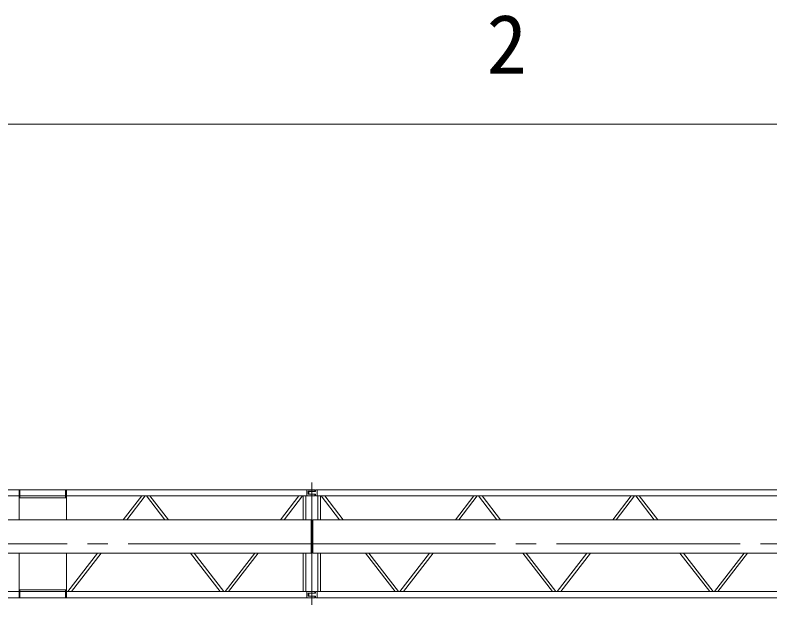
# Model space of a CAD drawing. Units: millimetres on the paper. Extents: x -210 to 210, y -146 to 148.
# Drawn here: x -121.24 to -84.23, y 114.92 to 143.85 of the extents above; entities that cross this region are included whole.
import ezdxf
from ezdxf.enums import TextEntityAlignment as Align

# ---------------------------------------------------------------- set-up
doc = ezdxf.new("R2010")
doc.units = ezdxf.units.MM
doc.linetypes.add('CHAIN2', pattern=[12, 9, -1, 1, -1])
doc.layers.add('1-1_MAIN0', color=3, linetype='Continuous', lineweight=18)
doc.layers.add('1-5_WAKU0', color=3, linetype='Continuous', lineweight=18)
doc.styles.add('ＭＳ ゴシック', font='')
doc.styles.get('ＭＳ ゴシック').set_extended_font_data('MS Gothic')

msp = doc.modelspace()

# ---------------------------------------------------------------- linework, layer by layer
at = {"layer": '1-1_MAIN0', "linetype": 'CHAIN2'}
for p, q in [((-106.691, 120.918), (-106.691, 114.918)), ((-106.691, 117.918), (-133.254, 117.918)), ((-106.691, 117.918), (-82.698, 117.918))]:
    msp.add_line(p, q, dxfattribs=at)
at = {"layer": '1-1_MAIN0'}
for p, q in [((-133.074, 120.57), (-106.539, 120.57)), ((-121.045, 120.57), (-121.045, 119.098)), ((-121.009, 120.57), (-121.009, 120.178)), ((-118.763, 120.57), (-118.763, 120.178)), ((-118.727, 120.57), (-118.727, 119.098)), ((-106.943, 120.57), (-106.943, 120.265)), ((-106.871, 120.346), (-106.539, 120.346)), ((-106.843, 120.35), (-106.843, 120.486)), ((-106.843, 120.35), (-106.519, 120.35)), ((-106.539, 120.265), (-106.539, 120.346)), ((-106.519, 120.57), (-82.546, 120.57)), ((-106.519, 120.265), (-106.519, 120.35)), ((-106.439, 120.265), (-106.439, 120.57)), ((-129.912, 120.265), (-106.539, 120.265)), ((-118.727, 120.178), (-121.045, 120.178)), ((-115.936, 119.098), (-115.036, 120.265)), ((-115.764, 119.098), (-114.864, 120.265)), ((-113.9, 119.098), (-114.8, 120.265)), ((-113.728, 119.098), (-114.629, 120.265)), ((-108.224, 119.098), (-107.324, 120.265)), ((-108.052, 119.098), (-107.152, 120.265)), ((-107.122, 120.265), (-107.122, 119.098)), ((-106.986, 119.098), (-106.986, 120.265)), ((-106.519, 120.265), (-82.546, 120.265)), ((-106.396, 120.265), (-106.396, 119.098)), ((-106.26, 120.265), (-106.26, 119.098)), ((-106.231, 120.265), (-105.33, 119.098)), ((-106.059, 120.265), (-105.159, 119.098)), ((-98.754, 120.265), (-99.654, 119.098)), ((-98.582, 120.265), (-99.483, 119.098)), ((-98.519, 120.265), (-97.618, 119.098)), ((-98.347, 120.265), (-97.447, 119.098)), ((-91.042, 120.265), (-91.942, 119.098)), ((-90.87, 120.265), (-91.771, 119.098)), ((-90.807, 120.265), (-89.906, 119.098)), ((-90.635, 120.265), (-89.735, 119.098)), ((-106.731, 119.098), (-133.214, 119.098)), ((-106.731, 119.098), (-106.731, 117.458)), ((-106.651, 119.098), (-82.738, 119.098)), ((-106.651, 117.458), (-106.651, 119.098)), ((-106.731, 117.458), (-133.214, 117.458)), ((-121.045, 115.265), (-121.045, 117.458)), ((-118.727, 115.265), (-118.727, 117.458)), ((-118.656, 115.57), (-117.201, 117.458)), ((-118.484, 115.57), (-117.029, 117.458)), ((-111.18, 115.57), (-112.635, 117.458)), ((-111.008, 115.57), (-112.463, 117.458)), ((-110.944, 115.57), (-109.489, 117.458)), ((-110.772, 115.57), (-109.317, 117.458)), ((-107.122, 117.458), (-107.122, 115.57)), ((-106.986, 115.57), (-106.986, 117.458)), ((-106.651, 117.458), (-82.738, 117.458)), ((-106.396, 117.458), (-106.396, 115.57)), ((-106.26, 117.458), (-106.26, 115.57)), ((-104.066, 117.458), (-102.61, 115.57)), ((-103.894, 117.458), (-102.438, 115.57)), ((-100.919, 117.458), (-102.375, 115.57)), ((-100.747, 117.458), (-102.203, 115.57)), ((-96.354, 117.458), (-94.898, 115.57)), ((-96.182, 117.458), (-94.726, 115.57)), ((-93.207, 117.458), (-94.663, 115.57)), ((-93.035, 117.458), (-94.491, 115.57)), ((-88.642, 117.458), (-87.186, 115.57)), ((-88.47, 117.458), (-87.014, 115.57)), ((-85.495, 117.458), (-86.951, 115.57)), ((-85.323, 117.458), (-86.779, 115.57)), ((-129.912, 115.57), (-106.539, 115.57)), ((-118.727, 115.658), (-121.045, 115.658)), ((-121.009, 115.265), (-121.009, 115.658)), ((-118.763, 115.265), (-118.763, 115.658)), ((-106.943, 115.57), (-106.943, 115.265)), ((-106.843, 115.486), (-106.843, 115.35)), ((-106.843, 115.486), (-106.519, 115.486)), ((-106.519, 115.57), (-82.546, 115.57)), ((-106.519, 115.57), (-106.519, 115.486)), ((-106.439, 115.57), (-106.439, 115.265)), ((-133.074, 115.265), (-106.539, 115.265)), ((-106.871, 115.346), (-106.539, 115.346)), ((-106.843, 115.35), (-106.519, 115.35)), ((-106.539, 115.265), (-106.539, 115.346)), ((-106.519, 115.35), (-106.519, 115.265)), ((-106.519, 115.265), (-82.546, 115.265))]:
    msp.add_line(p, q, dxfattribs=at)
for points in [[(-106.871, 120.346), (-106.871, 120.49), (-106.539, 120.49), (-106.539, 120.57)], [(-106.843, 120.486), (-106.519, 120.486), (-106.519, 120.57)], [(-106.871, 115.346), (-106.871, 115.49), (-106.539, 115.49), (-106.539, 115.57)]]:
    msp.add_lwpolyline(points, dxfattribs=at)
at = {"layer": '1-5_WAKU0', "color": 2}
msp.add_line((-190.121, 138.5), (199.879, 138.5), dxfattribs=at)

# ---------------------------------------------------------------- texts
at = {"layer": '1-5_WAKU0', "style": 'ＭＳ ゴシック'}
msp.add_text('2', height=2.909, dxfattribs=at).set_placement((-98.121, 140.103), align=Align.BOTTOM_LEFT)

doc.saveas('drawing.dxf')
